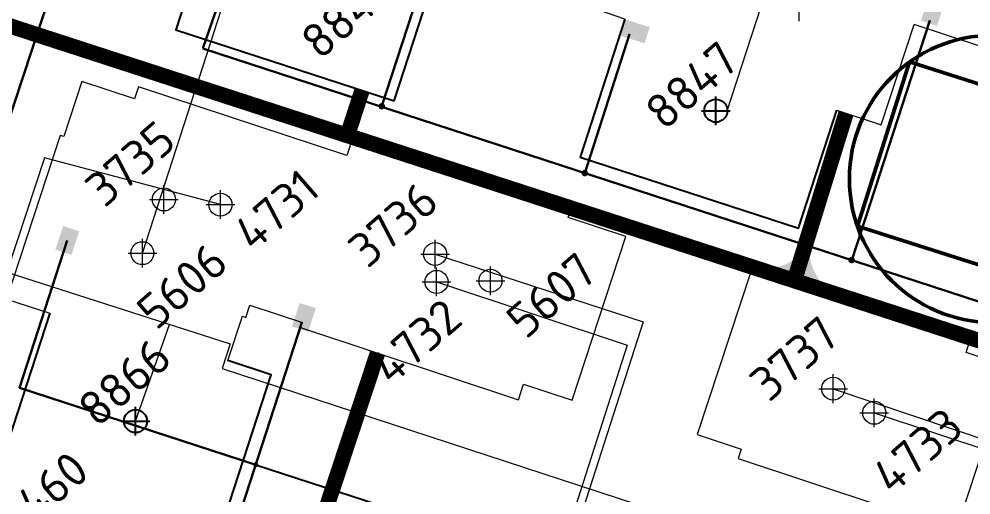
# Model space of a CAD drawing. Header units: millimetres. Extents: x 519 to 9564855, y -810 to 5021775.
# Drawn here: x 9539487.2 to 9539818.9, y 4997324.2 to 4997489.9 of the extents above; entities that cross this region are included whole.
import ezdxf

# ---------------------------------------------------------------- set-up
doc = ezdxf.new("R2010")
doc.units = ezdxf.units.MM
doc.header["$LTSCALE"] = 2
doc.header["$MEASUREMENT"] = 0
doc.header["$PDMODE"] = 2
doc.header["$PDSIZE"] = 5
for name, color, linetype, lineweight in [('200 скв. на 2010 год', 61, 'Continuous', 0), ('Скважины на 2026', 222, 'Continuous', 50), ('Электро', 1, 'Continuous', 30), ('Электроснаб', 1, 'Continuous', 18), ('Электроснабжене', 1, 'Continuous', 18)]:
    doc.layers.add(name, color=color, linetype=linetype, lineweight=lineweight)
for name, color, linetype in [('Existing roads', 41, 'Continuous'), ('OilColl&Flowlines', 3, 'Continuous'), ('Stage 12 wells.Text&Frame', 52, 'Continuous'), ('Stage8 wlls text', 7, 'Continuous'), ('Скважины  2018 года', 7, 'Continuous'), ('Скважины 2017г', 221, 'Continuous'), ('Скважины на 2025 год _ОСМОТР', 5, 'Continuous')]:
    doc.layers.add(name, color=color, linetype=linetype)
doc.styles.add('Elect', font='isocpeur.ttf')

msp = doc.modelspace()

# ---------------------------------------------------------------- hatches: boundary and pattern name
at = {"layer": 'Existing roads', "lineweight": 0}
h = msp.add_hatch(color=256, dxfattribs=at)
h.paths.add_polyline_path([(9539761.19124, 4997407.75976), (9539762.77848, 4997407.163, 0.155118741), (9539767.31114, 4997397.62599), (9539758.75554, 4997400.37913)])
h.paths.add_polyline_path([(9539759.66554, 4997408.33339), (9539761.19124, 4997407.75976), (9539758.75554, 4997400.37913), (9539749.95961, 4997403.20961, 0.161550784)])
at = {"layer": 'Электро'}
for points in [[(9539801.45203, 4997489.38891), (9539807.06426, 4997487.53192), (9539809.77149, 4997495.71378), (9539804.15926, 4997497.57077)], [(9539499.89199, 4997409.66869), (9539505.50422, 4997407.8117), (9539508.21145, 4997415.99356), (9539502.59922, 4997417.85055)], [(9539582.31025, 4997382.88937), (9539587.92249, 4997381.03239), (9539590.62972, 4997389.21425), (9539585.01748, 4997391.07123)]]:
    msp.add_hatch(color=256, dxfattribs=at).paths.add_polyline_path(points)
at = {"layer": 'Электро', "ltscale": 7.5}
msp.add_hatch(color=256, dxfattribs=at).paths.add_polyline_path([(9539698.75927, 4997489.71728), (9539696.96351, 4997484.08516), (9539705.17436, 4997481.46719), (9539706.97012, 4997487.09931)])
at = {"layer": 'Электроснаб', "lineweight": 0}
for points in [[(9539801.45203, 4997489.38891), (9539807.06426, 4997487.53192), (9539809.77149, 4997495.71378), (9539804.15926, 4997497.57077)], [(9539499.89199, 4997409.66869), (9539505.50422, 4997407.8117), (9539508.21145, 4997415.99356), (9539502.59922, 4997417.85055)], [(9539582.31025, 4997382.88937), (9539587.92249, 4997381.03239), (9539590.62972, 4997389.21425), (9539585.01748, 4997391.07123)]]:
    msp.add_hatch(color=1, dxfattribs=at).paths.add_polyline_path(points)
at = {"layer": 'Электроснаб', "lineweight": 0, "ltscale": 7.5}
msp.add_hatch(color=1, dxfattribs=at).paths.add_polyline_path([(9539698.75927, 4997489.71728), (9539696.96351, 4997484.08516), (9539705.17436, 4997481.46719), (9539706.97012, 4997487.09931)])
at = {"layer": 'Электроснабжене', "lineweight": 0}
for points in [[(9539801.45203, 4997489.38891), (9539807.06426, 4997487.53192), (9539809.77149, 4997495.71378), (9539804.15926, 4997497.57077)], [(9539499.89199, 4997409.66869), (9539505.50422, 4997407.8117), (9539508.21145, 4997415.99356), (9539502.59922, 4997417.85055)], [(9539582.31025, 4997382.88937), (9539587.92249, 4997381.03239), (9539590.62972, 4997389.21425), (9539585.01748, 4997391.07123)]]:
    msp.add_hatch(color=1, dxfattribs=at).paths.add_polyline_path(points)
at = {"layer": 'Электроснабжене', "lineweight": 0, "ltscale": 7.5}
msp.add_hatch(color=1, dxfattribs=at).paths.add_polyline_path([(9539698.75927, 4997489.71728), (9539696.96351, 4997484.08516), (9539705.17436, 4997481.46719), (9539706.97012, 4997487.09931)])

# ---------------------------------------------------------------- linework, layer by layer
at = {"layer": '200 скв. на 2010 год', "color": 0, "linetype": 'ByBlock', "lineweight": 0}
for points in [[(9539527.43029, 4997462.11022), (9539509.13745, 4997468.16299), (9539502.80377, 4997449.02115)], [(9539678.55279, 4997420.80317), (9539679.61798, 4997424.02241), (9539603.63745, 4997449.16299), (9539601.38582, 4997442.35805)], [(9539817.22395, 4997373.81601), (9539818.31798, 4997377.12241), (9539742.33745, 4997402.26299), (9539723.48202, 4997345.27759), (9539738.87605, 4997340.18399)], [(9539565.07447, 4997386.43013), (9539566.26255, 4997386.03701), (9539567.66971, 4997390.28978)]]:
    msp.add_lwpolyline(points, dxfattribs=at)
for centre in [(9539537.7, 4997427.1), (9539632.2, 4997408.1), (9539770.9, 4997361.2)]:
    msp.add_circle(centre, 4, dxfattribs=at)
for p in [(9539537.7, 4997427.1), (9539632.2, 4997408.1), (9539770.9, 4997361.2)]:
    msp.add_point(p, dxfattribs=at)
at = {"layer": 'Existing roads', "lineweight": 0, "const_width": 5.4, "flags": 128}
for points in [[(9539413.44422, 4997510.46538), (9540168.15974, 4997265.47256)], [(9539601.62827, 4997449.37781), (9539606.7538, 4997465.15256)], [(9539756.83745, 4997397.16299), (9539775.32821, 4997456.98514)], [(9539589.50018, 4997305.19668), (9539612.13233, 4997373.59331)]]:
    msp.add_lwpolyline(points, dxfattribs=at)
at = {"layer": 'OilColl&Flowlines', "color": 3, "linetype": 'ByBlock', "lineweight": 0, "ltscale": 5}
for p, q in [((9539276.8168, 4997467.80014), (9539560.80567, 4997376.81724)), ((9539496.05755, 4997441.62152), (9539439.78261, 4997270.90887)), ((9539557.4, 4997425.3), (9539496.05755, 4997441.62152)), ((9539632.2, 4997408.1), (9539704.64481, 4997384.48363)), ((9539632.7, 4997398.4), (9539699.15654, 4997376.41073)), ((9539527.8, 4997349.9), (9539539.64966, 4997383.59509)), ((9539704.64481, 4997384.48363), (9539620.33842, 4997121.89421, 0)), ((9539560.80567, 4997376.81724), (9539557.97848, 4997368.27283)), ((9539699.15654, 4997376.41073), (9539617.84641, 4997122.79488, 0)), ((9539557.97848, 4997368.27283), (9540702.20425, 4996993.86235, 0)), ((9539770.9, 4997361.2), (9539846.83316, 4997335.53668)), ((9539785.2, 4997352.8), (9539842.16275, 4997333.95206))]:
    msp.add_line(p, q, dxfattribs=at)
at = {"layer": 'Stage 12 wells.Text&Frame', "color": 0, "linetype": 'ByBlock', "lineweight": 0}
for points in [[(9539797.91458, 4997512.93603), (9539809.53745, 4997548.06299), (9539885.51798, 4997522.92241), (9539866.66255, 4997465.73701), (9539799.10246, 4997488.01324)], [(9539601.38582, 4997442.35805), (9539528.83745, 4997466.36299), (9539527.43029, 4997462.11022)], [(9539567.66971, 4997390.28978), (9539585.96255, 4997384.23701)], [(9539585.87389, 4997384.26635), (9539585.28202, 4997382.47759), (9539661.26255, 4997357.33701), (9539663.04951, 4997362.73763)], [(9539738.87605, 4997340.18399), (9539737.78202, 4997336.87759), (9539813.76255, 4997311.73701), (9539832.61798, 4997368.72241), (9539817.22395, 4997373.81601)]]:
    msp.add_lwpolyline(points, dxfattribs=at)
for centre in [(9539557.4, 4997425.3), (9539632.7, 4997398.4), (9539785.2, 4997352.8)]:
    msp.add_circle(centre, 4, dxfattribs=at)
for p in [(9539557.4, 4997425.3), (9539632.7, 4997398.4), (9539785.2, 4997352.8)]:
    msp.add_point(p, dxfattribs=at)
at = {"layer": 'Stage8 wlls text', "color": 0, "linetype": 'ByBlock', "lineweight": 0}
msp.add_lwpolyline([(9539772.13683, 4997458.24111), (9539787.56254, 4997453.13702), (9539799.12577, 4997488.08371)], dxfattribs=at)
msp.add_point((9539759, 4997494.2), dxfattribs=at)
at = {"layer": 'Скважины  2018 года', "color": 3, "linetype": 'ByBlock', "lineweight": 0, "ltscale": 50}
msp.add_line((9539530.2, 4997408.4), (9539608.012, 4997648.8116), dxfattribs=at)
at = {"layer": 'Скважины  2018 года', "color": 0, "linetype": 'ByBlock', "lineweight": 0}
for points in [[(9539502.80377, 4997449.02115), (9539501.60522, 4997449.41632), (9539482.8178, 4997392.43358), (9539497.94136, 4997387.44728)], [(9539663.04951, 4997362.73763), (9539679.89478, 4997357.18368), (9539698.6822, 4997414.16642), (9539678.55279, 4997420.80317)], [(9539559.98282, 4997370.98703), (9539565.07447, 4997386.43013)]]:
    msp.add_lwpolyline(points, dxfattribs=at)
for centre in [(9539530.2, 4997408.4), (9539651.5, 4997398.8)]:
    msp.add_circle(centre, 4, dxfattribs=at)
for p in [(9539530.2, 4997408.4), (9539651.5, 4997398.8)]:
    msp.add_point(p, dxfattribs=at)
at = {"layer": 'Скважины 2017г', "color": 3, "linetype": 'ByBlock', "lineweight": 0, "ltscale": 5}
msp.add_lwpolyline([(9539734, 4997458), (9539778.0959, 4997593.43409)], dxfattribs=at)
at = {"layer": 'Скважины 2017г', "color": 0, "linetype": 'ByBlock', "lineweight": 0}
for points in [[(9539698.29547, 4997489.86622), (9539643.88298, 4997508.88927), (9539660.46538, 4997556.32067)], [(9539699.59316, 4997489.60232), (9539699.59316, 4997489.60232)]]:
    msp.add_lwpolyline(points, dxfattribs=at)
at = {"layer": 'Скважины на 2025 год _ОСМОТР', "color": 0, "linetype": 'ByBlock', "lineweight": -2}
for points in [[(9539560.2506, 4997542.74563), (9539541.88723, 4997486.22898), (9539617.97175, 4997461.50762), (9539636.51277, 4997518.57102), (9539630.17462, 4997520.63041)], [(9539698.29547, 4997489.86622), (9539682.68723, 4997441.82898), (9539758.77175, 4997417.10762), (9539772.13683, 4997458.24111)], [(9539497.94136, 4997387.44728), (9539481.86453, 4997337.96789)], [(9539558.98304, 4997316.4288), (9539575.11277, 4997366.07102), (9539559.98282, 4997370.98703)]]:
    msp.add_lwpolyline(points, dxfattribs=at)
for centre in [(9539730, 4997458), (9539527.8, 4997349.9)]:
    msp.add_circle(centre, 4, dxfattribs=at)
msp.add_point((9539730, 4997458), dxfattribs=at)
at = {"layer": 'Скважины на 2025 год _ОСМОТР', "color": 0, "lineweight": -2}
msp.add_point((9539527.8, 4997349.9), dxfattribs=at)
at = {"layer": 'Скважины на 2026', "linetype": 'ByBlock', "ltscale": 50}
msp.add_lwpolyline([(9539779.30913, 4997417.83257), (9539855.53178, 4997393.54044), (9539873.75087, 4997450.70743), (9539797.52822, 4997474.99956)], close=True, dxfattribs=at)
msp.add_circle((9539826.53, 4997434.27), 50, dxfattribs=at)
at = {"layer": 'Электро'}
for p, q in [((9540154.57009, 4999471.07195, 0.00006), (9538962.08214, 4995887.9316, 0)), ((9539679.48221, 4997662.43054), (9539613.50164, 4997459.36324)), ((9539577.34207, 4997556.26748), (9539551.2836, 4997479.63091, 0)), ((9539699.88772, 4997484.72916), (9539684.36895, 4997436.27805, 0)), ((9539551.27997, 4997479.63209, 0), (9540599.69779, 4997138.1056, 0)), ((9539487.34381, 4997361.49142), (9539504.03563, 4997412.86356)), ((9539585.78314, 4997384.20676), (9539562.05272, 4997311.17205)), ((9539569.70715, 4997334.72995), (9539487.34381, 4997361.49142))]:
    msp.add_line(p, q, dxfattribs=at)
at = {"layer": 'Электро', "ltscale": 25}
msp.add_line((9539804.54112, 4997489.48473), (9539777.34302, 4997405.99153, 0), dxfattribs=at)
at = {"layer": 'Электро', "color": 0, "lineweight": -2}
msp.add_line((9539569.70715, 4997334.72995), (9540105.45475, 4997160.655), dxfattribs=at)
at = {"layer": 'Электро'}
for centre, radius, start, end in [((9539613.56478, 4997459.55755), 0.75, 162.0000001, 342.0000001), ((9539613.56478, 4997459.55755), 0.75, 342.0000001, 162.0000001), ((9539684.36888, 4997436.27782, 0), 0.75, 162, 342), ((9539684.36888, 4997436.27782, 0), 0.75, 342, 162), ((9539777.34302, 4997405.99153, 0), 0.75, 161.9999999, 341.9999999), ((9539777.34302, 4997405.99153, 0), 0.75, 341.9999999, 161.9999999), ((9539569.70715, 4997334.72995), 0.5, 342, 162), ((9539569.70715, 4997334.72995), 0.5, 162, 342)]:
    msp.add_arc(centre, radius, start, end, dxfattribs=at)
at = {"layer": 'Электроснаб', "color": 1, "linetype": 'ByBlock', "lineweight": 0}
for p, q in [((9540154.57009, 4999471.07195, 0.00006), (9538962.08214, 4995887.9316, 0)), ((9539551.27997, 4997479.63209, 0), (9540599.69779, 4997138.1056, 0)), ((9539487.34381, 4997361.49142), (9539504.03563, 4997412.86356)), ((9539585.78314, 4997384.20676), (9539562.05272, 4997311.17205)), ((9539569.70715, 4997334.72995), (9539487.34381, 4997361.49142))]:
    msp.add_line(p, q, dxfattribs=at)
at = {"layer": 'Электроснаб', "color": 1, "lineweight": 0}
for p, q in [((9539679.48221, 4997662.43054), (9539613.50164, 4997459.36324)), ((9539577.34207, 4997556.26748), (9539551.2836, 4997479.63091, 0)), ((9539699.88772, 4997484.72916), (9539684.36895, 4997436.27805, 0))]:
    msp.add_line(p, q, dxfattribs=at)
at = {"layer": 'Электроснаб', "color": 1, "lineweight": 0, "ltscale": 25}
msp.add_line((9539804.54112, 4997489.48473), (9539777.34302, 4997405.99153, 0), dxfattribs=at)
at = {"layer": 'Электроснаб', "color": 0, "linetype": 'ByBlock', "lineweight": -2}
msp.add_line((9539569.70715, 4997334.72995), (9540105.45475, 4997160.655), dxfattribs=at)
at = {"layer": 'Электроснаб', "color": 1, "lineweight": 0}
for centre, radius, start, end in [((9539613.56478, 4997459.55755), 0.75, 162.0000001, 342.0000001), ((9539613.56478, 4997459.55755), 0.75, 342.0000001, 162.0000001), ((9539684.36888, 4997436.27782, 0), 0.75, 162, 342), ((9539684.36888, 4997436.27782, 0), 0.75, 342, 162), ((9539777.34302, 4997405.99153, 0), 0.75, 161.9999999, 341.9999999), ((9539777.34302, 4997405.99153, 0), 0.75, 341.9999999, 161.9999999), ((9539569.70715, 4997334.72995), 0.5, 342, 162), ((9539569.70715, 4997334.72995), 0.5, 162, 342)]:
    msp.add_arc(centre, radius, start, end, dxfattribs=at)
at = {"layer": 'Электроснабжене', "color": 1, "linetype": 'ByBlock', "lineweight": 0}
for p, q in [((9540154.57009, 4999471.07195, 0.00006), (9538962.08214, 4995887.9316, 0)), ((9539551.27997, 4997479.63209, 0), (9540599.69779, 4997138.1056, 0)), ((9539487.34381, 4997361.49142), (9539504.03563, 4997412.86356)), ((9539585.78314, 4997384.20676), (9539562.05272, 4997311.17205)), ((9539569.70715, 4997334.72995), (9539487.34381, 4997361.49142))]:
    msp.add_line(p, q, dxfattribs=at)
at = {"layer": 'Электроснабжене', "color": 1, "lineweight": 0}
for p, q in [((9539679.48221, 4997662.43054), (9539613.50164, 4997459.36324)), ((9539577.34207, 4997556.26748), (9539551.2836, 4997479.63091, 0)), ((9539699.88772, 4997484.72916), (9539684.36895, 4997436.27805, 0))]:
    msp.add_line(p, q, dxfattribs=at)
at = {"layer": 'Электроснабжене', "color": 1, "lineweight": 0, "ltscale": 25}
msp.add_line((9539804.54112, 4997489.48473), (9539777.34302, 4997405.99153, 0), dxfattribs=at)
at = {"layer": 'Электроснабжене', "linetype": 'ByBlock', "lineweight": -2}
msp.add_line((9539569.70715, 4997334.72995), (9540105.45475, 4997160.655), dxfattribs=at)
at = {"layer": 'Электроснабжене', "color": 1, "lineweight": 0}
for centre, radius, start, end in [((9539613.56478, 4997459.55755), 0.75, 162.0000001, 342.0000001), ((9539613.56478, 4997459.55755), 0.75, 342.0000001, 162.0000001), ((9539684.36888, 4997436.27782, 0), 0.75, 162, 342), ((9539684.36888, 4997436.27782, 0), 0.75, 342, 162), ((9539777.34302, 4997405.99153, 0), 0.75, 161.9999999, 341.9999999), ((9539777.34302, 4997405.99153, 0), 0.75, 341.9999999, 161.9999999), ((9539569.70715, 4997334.72995), 0.5, 342, 162), ((9539569.70715, 4997334.72995), 0.5, 162, 342)]:
    msp.add_arc(centre, radius, start, end, dxfattribs=at)

# ---------------------------------------------------------------- texts
at = {"layer": '200 скв. на 2010 год', "color": 0, "linetype": 'ByBlock', "lineweight": 0, "style": 'Elect'}
for s, p in [('3735', (9539517.06459, 4997423.88048)), ('3736', (9539608.67951, 4997402.73987)), ('3737', (9539748.58121, 4997356.16131))]:
    msp.add_text(s, height=12, rotation=41, dxfattribs=at).set_placement(p)
at = {"layer": 'Stage 12 wells.Text&Frame', "color": 0, "linetype": 'ByBlock', "lineweight": 0, "style": 'Elect'}
for s, p in [('4731', (9539568.79436, 4997408.45598)), ('4732', (9539616.83127, 4997361.93276)), ('4733', (9539791.26618, 4997323.82375)), ('4460', (9539486.16083, 4997308.2389))]:
    msp.add_text(s, height=12, rotation=41, dxfattribs=at).set_placement(p)
at = {"layer": 'Скважины  2018 года', "color": 0, "linetype": 'ByBlock', "lineweight": 0, "style": 'Elect'}
for s, p in [('5606', (9539535.02348, 4997381.2185)), ('5607', (9539663.81966, 4997378.08588))]:
    msp.add_text(s, height=12, rotation=41, dxfattribs=at).set_placement(p)
at = {"layer": 'Скважины на 2025 год _ОСМОТР', "color": 0, "linetype": 'ByBlock', "lineweight": -2, "style": 'Elect'}
for s, p in [('8846', (9539592.12412, 4997475.26711)), ('8847', (9539712.08088, 4997450.68593)), ('8866', (9539514.50497, 4997347.24897))]:
    msp.add_text(s, height=12, rotation=41, dxfattribs=at).set_placement(p)

doc.saveas('drawing.dxf')
